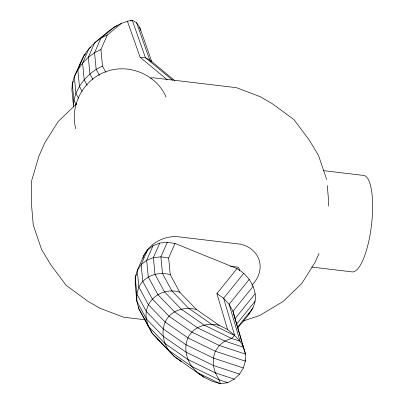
<?xml version="1.0" encoding="UTF-8"?>
<svg xmlns="http://www.w3.org/2000/svg" width="404" height="404" viewBox="0 0 404 404"><rect width="100%" height="100%" fill="white"/><g stroke="black" fill="none" stroke-linecap="round" stroke-linejoin="round"><path stroke-width="0.61" d="M179.871 360.009L181.159 361.343L174.437 356.641L152.217 333.28L138.845 308.737L136.845 301.308L135.229 284.679L135.239 277.306L137.259 270.483L143.642 255.924L147.531 250.127L153.03 245.738L159.757 243.067L167.261 242.289L175.023 243.461L237.047 268.609C246.349 273.917 253.409 283.078 255.126 293.753C257.424 307.899 245.455 317.887 237.749 327.942M80.022 64.463C84.451 49.904 97.248 40.344 108.626 31.295C115.352 25.639 123.568 21.73 132.229 20.2L136.572 22.715L139.733 27.421L151.909 61.943M142.971 258.196L143.642 255.924A31.431 25.775 -18 0 1 176.088 236.507L240.779 244.228A31.431 25.775 -18 0 1 251.919 285.179M138.845 308.737L152.217 333.28L174.437 356.641L203.995 377.225L212.211 381.235L220.392 383.8L227.795 382.684L234.259 379.129L239.572 374.119L243.365 367.994L245.385 361.176L245.491 354.121L232.977 311.282L229.103 304.308L223.619 298.268L216.898 293.562L237.047 268.609M80.694 62.191L74.311 76.75L72.291 83.572L71.907 89.789L73.518 106.424L73.907 100.202L72.291 83.572L73.275 81.33M105.787 72.23L102.52 66.19L100.909 49.561L107.292 35.002L121.235 23.508M136.466 274.503L135.239 277.306L136.855 293.935L136.845 301.308L146.344 318.882L148.344 326.311L165.084 343.627L187.921 359.504L215.302 372.867L234.259 379.129M147.531 250.127L141.148 264.681L137.259 270.483L138.87 287.113L136.855 293.935L146.354 311.509L163.095 328.826L185.931 344.703L213.312 358.065L243.365 367.994M153.03 245.738L146.647 260.297L141.148 264.681L142.763 281.315L152.263 298.889L169.003 316.201L191.839 332.083L219.221 345.445L245.491 354.121L242.284 343.319M159.757 243.067L153.374 257.621L154.99 274.255L164.489 291.829L181.229 309.146L204.065 325.023L231.447 338.385L240.067 341.234L243.678 347.319L224.715 341.057L197.339 327.695L174.498 311.817L157.762 294.501L148.258 276.927L146.647 260.297L153.374 257.621L160.878 256.843L168.64 258.015L175.023 243.461M167.261 242.289L160.878 256.843L162.489 273.478L171.993 291.052L188.729 308.368L211.57 324.245L234.684 335.527L240.067 341.234L229.103 304.308L249.253 279.356M319.029 253.495L315.186 262.14L301.889 283.376L282.957 301.581L259.676 315.509L243.107 321.049M243.769 273.311L223.619 298.268L234.684 335.527L231.447 338.385L224.715 341.057L219.221 345.445L215.332 351.243L213.312 358.065L213.302 365.438L215.302 372.867L219.175 379.841L220.392 383.8L197.278 372.523L191.794 366.479L168.958 350.596C161.706 340.623 160.398 325.801 169.003 316.201C176.043 308.903 186.926 307.015 196.496 309.54L219.332 325.417L227.548 329.427L234.684 335.527M253.126 286.33L232.977 311.282L234.82 318.135M255.126 293.753L234.977 318.706L241.925 342.117M236.547 324.124L255.116 301.131M237.289 327.523L253.096 307.949M106.434 33.537L108.626 31.295M76.644 103.742L58.166 121.513L44.864 142.748L38.971 156L31.436 181.452L31.709 206.939L33.234 224.927L41.587 249.551L50.889 264.933L66.195 285.391L87.703 301.131L100.061 308.282L123.584 317.201L145.435 319.811M90.905 47.031L88.981 48.616L82.598 63.175L77.826 69.791L74.311 76.75L75.922 93.38L73.907 100.202L76.28 104.596M85.653 54.045L84.209 55.237L77.826 69.791L79.442 86.426L82.113 91.37M248.288 314.484L249.207 313.751M107.292 35.002L100.929 38.143L94.682 42.789L88.299 57.343L82.598 63.175L84.209 79.805L87.178 85.3M100.909 49.561L94.546 52.702L88.299 57.343L89.915 73.977L92.885 79.467M102.52 66.19C90.44 71.19 81.098 81.517 75.922 93.38L78.598 98.323M117.185 25.79L114.872 26.649L100.929 38.143L94.546 52.702L96.162 69.331L99.424 75.371M130.492 20.846L132.229 20.2L145.46 57.716L172.508 80.093M150.359 78.108L153.429 77.78L236.466 87.683L259.989 96.607L272.352 103.752L293.854 119.498L309.161 139.956L318.468 155.338L326.174 178.073M127.406 21.215L140.143 57.328L145.46 57.716L149.687 59.893L174.806 80.674M323.316 170.629L363.974 175.482A48.576 13.645 -83.2 0 1 371.332 226.366A48.576 13.645 -83.2 0 1 351.859 271.852L311.822 267.074M230.426 266.276L238.542 267.246L239.698 270.801M196.496 309.54L179.755 292.223L170.256 274.649C158.509 271.281 144.354 275.614 138.87 287.113L148.374 304.687L165.11 322.003L187.951 337.885L215.332 351.243L245.385 361.176L245.026 359.964M179.755 292.223C162.666 286.587 143.203 300.217 146.344 318.882L163.085 336.199L185.921 352.081L213.302 365.438L239.572 374.119M219.332 325.417C207.585 322.049 193.43 326.381 187.951 337.885C183.82 347.309 186.042 358.237 191.794 366.479L219.175 379.841L227.795 382.684M158.732 340.047L157.701 339.325L157.106 338.229M197.278 372.523L203.995 377.225M140.143 57.328L167.19 79.704M151.111 61.802L149.687 59.893L136.572 22.715M166.11 97.167C156.919 75.078 129.628 63.327 107.111 71.306C83.82 78.628 69.347 105.272 75.77 128.76M326.336 178.548L326.654 179.487M216.898 293.562L227.548 329.427M135.229 284.679L135.537 285.82M139.733 27.421L140.481 30.33M168.64 258.015L170.256 274.649M138.663 306.889L138.784 308.121M327.291 185.542L328.341 197.945L328.427 206.025"/></g></svg>
